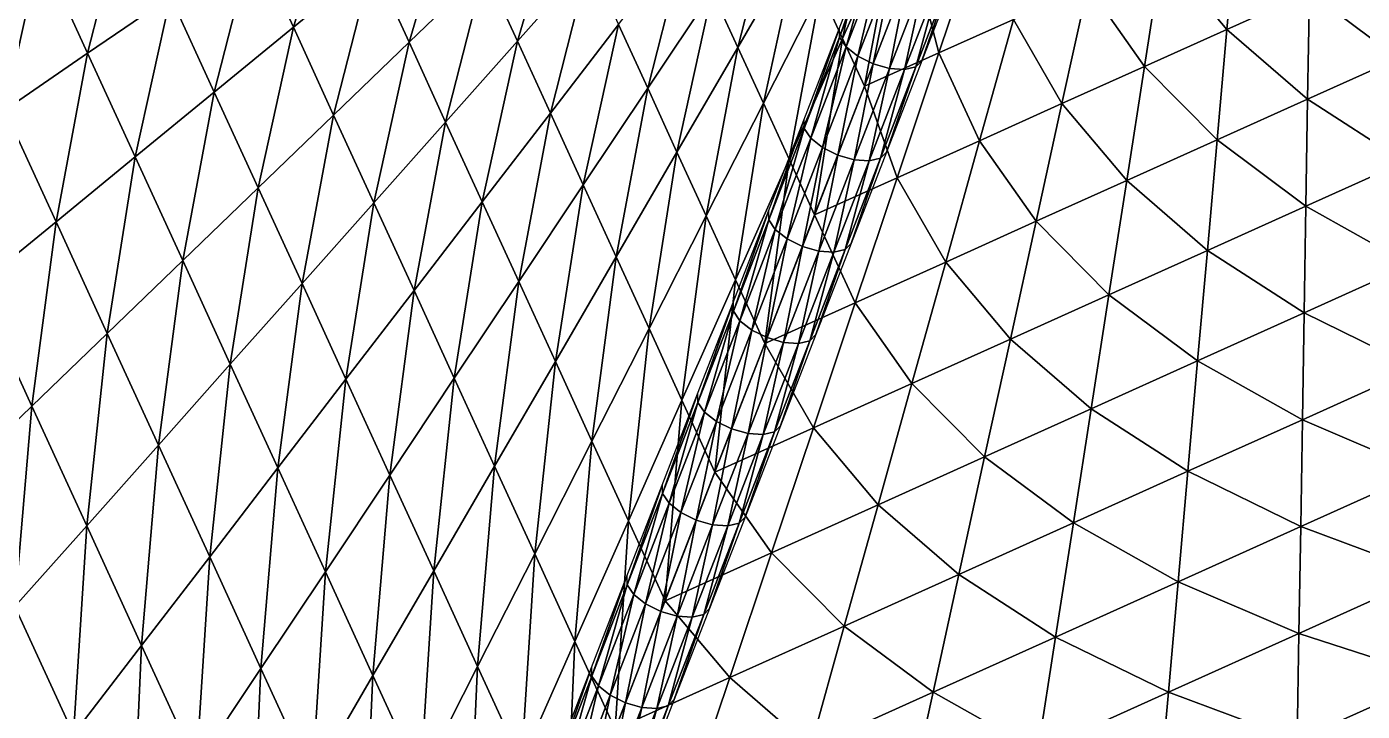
# Model space of a CAD drawing. Header units: metres. Extents: x -32.6 to 43.8, y -33.1 to 27.7.
# Drawn here: x -4.605 to -0.993, y -2.345 to -0.492 of the extents above; entities that cross this region are included whole.
import ezdxf

# ---------------------------------------------------------------- set-up
doc = ezdxf.new("R2010")
doc.units = ezdxf.units.M
for name, color, linetype in [('HREBENACE', 1, 'CONTINUOUS'), ('MANSARDA', 4, 'CONTINUOUS'), ('STRECHA_JIH', 6, 'CONTINUOUS'), ('STRECHA_ZAPAD', 2, 'CONTINUOUS'), ('ZDIVO', 6, 'CONTINUOUS')]:
    doc.layers.add(name, color=color, linetype=linetype)

msp = doc.modelspace()

# ---------------------------------------------------------------- linework, layer by layer
at = {"layer": 'HREBENACE'}
for points in [[(-2.407, -0.5206, 10.5512), (-2.4078, -0.4975, 10.5104), (-2.3121, -0.2505, 10.6483)], [(-2.407, -0.5206, 10.5512), (-2.3121, -0.2505, 10.6483), (-2.3113, -0.2736, 10.689)], [(-2.3892, -0.5467, 10.5857), (-2.407, -0.5206, 10.5512), (-2.3113, -0.2736, 10.689)], [(-2.3892, -0.5467, 10.5857), (-2.3113, -0.2736, 10.689), (-2.2935, -0.2998, 10.7236)], [(-2.3572, -0.572, 10.6088), (-2.3892, -0.5467, 10.5857), (-2.2935, -0.2998, 10.7236)], [(-2.3572, -0.572, 10.6088), (-2.2935, -0.2998, 10.7236), (-2.2616, -0.325, 10.7466)], [(-2.3159, -0.5925, 10.6169), (-2.3572, -0.572, 10.6088), (-2.2616, -0.325, 10.7466)], [(-2.3159, -0.5925, 10.6169), (-2.2616, -0.325, 10.7466), (-2.2203, -0.3456, 10.7547)], [(-2.2716, -0.6052, 10.6088), (-2.3159, -0.5925, 10.6169), (-2.2203, -0.3456, 10.7547)], [(-2.2716, -0.6052, 10.6088), (-2.2203, -0.3456, 10.7547), (-2.1759, -0.3582, 10.7466)], [(-2.231, -0.6081, 10.5857), (-2.2716, -0.6052, 10.6088), (-2.1759, -0.3582, 10.7466)], [(-2.231, -0.6081, 10.5857), (-2.1759, -0.3582, 10.7466), (-2.1353, -0.3611, 10.7236)], [(-2.2002, -0.6007, 10.5512), (-2.231, -0.6081, 10.5857), (-2.1353, -0.3611, 10.7236)], [(-2.184, -0.5842, 10.5104), (-2.2002, -0.6007, 10.5512), (-2.1045, -0.3537, 10.689)], [(-2.2002, -0.6007, 10.5512), (-2.1353, -0.3611, 10.7236), (-2.1045, -0.3537, 10.689)], [(-2.184, -0.5842, 10.5104), (-2.1045, -0.3537, 10.689), (-2.0883, -0.3373, 10.6483)], [(-2.5027, -0.7676, 10.4133), (-2.5035, -0.7445, 10.3726), (-2.4078, -0.4975, 10.5104)], [(-2.5027, -0.7676, 10.4133), (-2.4078, -0.4975, 10.5104), (-2.407, -0.5206, 10.5512)], [(-2.4849, -0.7937, 10.4479), (-2.5027, -0.7676, 10.4133), (-2.407, -0.5206, 10.5512)], [(-2.4849, -0.7937, 10.4479), (-2.407, -0.5206, 10.5512), (-2.3892, -0.5467, 10.5857)], [(-2.4529, -0.819, 10.4709), (-2.4849, -0.7937, 10.4479), (-2.3892, -0.5467, 10.5857)], [(-2.4529, -0.819, 10.4709), (-2.3892, -0.5467, 10.5857), (-2.3572, -0.572, 10.6088)], [(-2.4116, -0.8395, 10.479), (-2.4529, -0.819, 10.4709), (-2.3572, -0.572, 10.6088)], [(-2.4116, -0.8395, 10.479), (-2.3572, -0.572, 10.6088), (-2.3159, -0.5925, 10.6169)], [(-2.3673, -0.8522, 10.4709), (-2.4116, -0.8395, 10.479), (-2.3159, -0.5925, 10.6169)], [(-2.3673, -0.8522, 10.4709), (-2.3159, -0.5925, 10.6169), (-2.2716, -0.6052, 10.6088)], [(-2.3266, -0.855, 10.4479), (-2.3673, -0.8522, 10.4709), (-2.2716, -0.6052, 10.6088)], [(-2.3266, -0.855, 10.4479), (-2.2716, -0.6052, 10.6088), (-2.231, -0.6081, 10.5857)], [(-2.2959, -0.8477, 10.4133), (-2.3266, -0.855, 10.4479), (-2.231, -0.6081, 10.5857)], [(-2.2797, -0.8312, 10.3726), (-2.2959, -0.8477, 10.4133), (-2.2002, -0.6007, 10.5512)], [(-2.2959, -0.8477, 10.4133), (-2.231, -0.6081, 10.5857), (-2.2002, -0.6007, 10.5512)], [(-2.2797, -0.8312, 10.3726), (-2.2002, -0.6007, 10.5512), (-2.184, -0.5842, 10.5104)], [(-2.5983, -1.0145, 10.2755), (-2.5992, -0.9915, 10.2347), (-2.5035, -0.7445, 10.3726)], [(-2.5983, -1.0145, 10.2755), (-2.5035, -0.7445, 10.3726), (-2.5027, -0.7676, 10.4133)], [(-2.5806, -1.0407, 10.31), (-2.5983, -1.0145, 10.2755), (-2.5027, -0.7676, 10.4133)], [(-2.5806, -1.0407, 10.31), (-2.5027, -0.7676, 10.4133), (-2.4849, -0.7937, 10.4479)], [(-2.5486, -1.0659, 10.3331), (-2.5806, -1.0407, 10.31), (-2.4849, -0.7937, 10.4479)], [(-2.5486, -1.0659, 10.3331), (-2.4849, -0.7937, 10.4479), (-2.4529, -0.819, 10.4709)], [(-2.5073, -1.0865, 10.3412), (-2.5486, -1.0659, 10.3331), (-2.4529, -0.819, 10.4709)], [(-2.5073, -1.0865, 10.3412), (-2.4529, -0.819, 10.4709), (-2.4116, -0.8395, 10.479)], [(-2.463, -1.0991, 10.3331), (-2.5073, -1.0865, 10.3412), (-2.4116, -0.8395, 10.479)], [(-2.463, -1.0991, 10.3331), (-2.4116, -0.8395, 10.479), (-2.3673, -0.8522, 10.4709)], [(-2.4223, -1.102, 10.31), (-2.463, -1.0991, 10.3331), (-2.3673, -0.8522, 10.4709)], [(-2.4223, -1.102, 10.31), (-2.3673, -0.8522, 10.4709), (-2.3266, -0.855, 10.4479)], [(-2.3916, -1.0946, 10.2755), (-2.4223, -1.102, 10.31), (-2.3266, -0.855, 10.4479)], [(-2.3754, -1.0782, 10.2347), (-2.3916, -1.0946, 10.2755), (-2.2959, -0.8477, 10.4133)], [(-2.3916, -1.0946, 10.2755), (-2.3266, -0.855, 10.4479), (-2.2959, -0.8477, 10.4133)], [(-2.3754, -1.0782, 10.2347), (-2.2959, -0.8477, 10.4133), (-2.2797, -0.8312, 10.3726)], [(-2.694, -1.2615, 10.1376), (-2.6949, -1.2384, 10.0969), (-2.5992, -0.9915, 10.2347)], [(-2.694, -1.2615, 10.1376), (-2.5992, -0.9915, 10.2347), (-2.5983, -1.0145, 10.2755)], [(-2.6763, -1.2877, 10.1722), (-2.694, -1.2615, 10.1376), (-2.5983, -1.0145, 10.2755)], [(-2.6763, -1.2877, 10.1722), (-2.5983, -1.0145, 10.2755), (-2.5806, -1.0407, 10.31)], [(-2.6443, -1.3129, 10.1952), (-2.6763, -1.2877, 10.1722), (-2.5806, -1.0407, 10.31)], [(-2.6443, -1.3129, 10.1952), (-2.5806, -1.0407, 10.31), (-2.5486, -1.0659, 10.3331)], [(-2.603, -1.3334, 10.2033), (-2.6443, -1.3129, 10.1952), (-2.5486, -1.0659, 10.3331)], [(-2.603, -1.3334, 10.2033), (-2.5486, -1.0659, 10.3331), (-2.5073, -1.0865, 10.3412)], [(-2.4711, -1.3251, 10.0969), (-2.3916, -1.0946, 10.2755), (-2.3754, -1.0782, 10.2347)], [(-2.5587, -1.3461, 10.1952), (-2.603, -1.3334, 10.2033), (-2.5073, -1.0865, 10.3412)], [(-2.5587, -1.3461, 10.1952), (-2.5073, -1.0865, 10.3412), (-2.463, -1.0991, 10.3331)], [(-2.518, -1.349, 10.1722), (-2.5587, -1.3461, 10.1952), (-2.463, -1.0991, 10.3331)], [(-2.518, -1.349, 10.1722), (-2.463, -1.0991, 10.3331), (-2.4223, -1.102, 10.31)], [(-2.4873, -1.3416, 10.1376), (-2.518, -1.349, 10.1722), (-2.4223, -1.102, 10.31)], [(-2.4711, -1.3251, 10.0969), (-2.4873, -1.3416, 10.1376), (-2.3916, -1.0946, 10.2755)], [(-2.4873, -1.3416, 10.1376), (-2.4223, -1.102, 10.31), (-2.3916, -1.0946, 10.2755)], [(-2.7897, -1.5085, 9.9998), (-2.7906, -1.4854, 9.9591), (-2.6949, -1.2384, 10.0969)], [(-2.7897, -1.5085, 9.9998), (-2.6949, -1.2384, 10.0969), (-2.694, -1.2615, 10.1376)], [(-2.772, -1.5346, 10.0343), (-2.7897, -1.5085, 9.9998), (-2.694, -1.2615, 10.1376)], [(-2.772, -1.5346, 10.0343), (-2.694, -1.2615, 10.1376), (-2.6763, -1.2877, 10.1722)], [(-2.74, -1.5599, 10.0574), (-2.772, -1.5346, 10.0343), (-2.6763, -1.2877, 10.1722)], [(-2.74, -1.5599, 10.0574), (-2.6763, -1.2877, 10.1722), (-2.6443, -1.3129, 10.1952)], [(-2.6987, -1.5804, 10.0655), (-2.74, -1.5599, 10.0574), (-2.6443, -1.3129, 10.1952)], [(-2.6987, -1.5804, 10.0655), (-2.6443, -1.3129, 10.1952), (-2.603, -1.3334, 10.2033)], [(-2.6544, -1.5931, 10.0574), (-2.6987, -1.5804, 10.0655), (-2.603, -1.3334, 10.2033)], [(-2.6544, -1.5931, 10.0574), (-2.603, -1.3334, 10.2033), (-2.5587, -1.3461, 10.1952)], [(-2.5668, -1.5721, 9.9591), (-2.4873, -1.3416, 10.1376), (-2.4711, -1.3251, 10.0969)], [(-2.6137, -1.5959, 10.0343), (-2.6544, -1.5931, 10.0574), (-2.5587, -1.3461, 10.1952)], [(-2.6137, -1.5959, 10.0343), (-2.5587, -1.3461, 10.1952), (-2.518, -1.349, 10.1722)], [(-2.583, -1.5886, 9.9998), (-2.6137, -1.5959, 10.0343), (-2.518, -1.349, 10.1722)], [(-2.5668, -1.5721, 9.9591), (-2.583, -1.5886, 9.9998), (-2.4873, -1.3416, 10.1376)], [(-2.583, -1.5886, 9.9998), (-2.518, -1.349, 10.1722), (-2.4873, -1.3416, 10.1376)], [(-2.8854, -1.7554, 9.8619), (-2.8863, -1.7324, 9.8212), (-2.7906, -1.4854, 9.9591)], [(-2.8854, -1.7554, 9.8619), (-2.7906, -1.4854, 9.9591), (-2.7897, -1.5085, 9.9998)], [(-2.8676, -1.7816, 9.8965), (-2.8854, -1.7554, 9.8619), (-2.7897, -1.5085, 9.9998)], [(-2.8676, -1.7816, 9.8965), (-2.7897, -1.5085, 9.9998), (-2.772, -1.5346, 10.0343)], [(-2.8357, -1.8069, 9.9196), (-2.8676, -1.7816, 9.8965), (-2.772, -1.5346, 10.0343)], [(-2.8357, -1.8069, 9.9196), (-2.772, -1.5346, 10.0343), (-2.74, -1.5599, 10.0574)], [(-2.7944, -1.8274, 9.9277), (-2.8357, -1.8069, 9.9196), (-2.74, -1.5599, 10.0574)], [(-2.7944, -1.8274, 9.9277), (-2.74, -1.5599, 10.0574), (-2.6987, -1.5804, 10.0655)], [(-2.75, -1.84, 9.9196), (-2.7944, -1.8274, 9.9277), (-2.6987, -1.5804, 10.0655)], [(-2.75, -1.84, 9.9196), (-2.6987, -1.5804, 10.0655), (-2.6544, -1.5931, 10.0574)], [(-2.6625, -1.8191, 9.8212), (-2.6787, -1.8355, 9.8619), (-2.583, -1.5886, 9.9998)], [(-2.6787, -1.8355, 9.8619), (-2.6137, -1.5959, 10.0343), (-2.583, -1.5886, 9.9998)], [(-2.6625, -1.8191, 9.8212), (-2.583, -1.5886, 9.9998), (-2.5668, -1.5721, 9.9591)], [(-2.7094, -1.8429, 9.8965), (-2.75, -1.84, 9.9196), (-2.6544, -1.5931, 10.0574)], [(-2.7094, -1.8429, 9.8965), (-2.6544, -1.5931, 10.0574), (-2.6137, -1.5959, 10.0343)], [(-2.6787, -1.8355, 9.8619), (-2.7094, -1.8429, 9.8965), (-2.6137, -1.5959, 10.0343)], [(-2.9811, -2.0024, 9.7241), (-2.982, -1.9793, 9.6834), (-2.8863, -1.7324, 9.8212)], [(-2.9811, -2.0024, 9.7241), (-2.8863, -1.7324, 9.8212), (-2.8854, -1.7554, 9.8619)], [(-2.9633, -2.0286, 9.7586), (-2.9811, -2.0024, 9.7241), (-2.8854, -1.7554, 9.8619)], [(-2.9633, -2.0286, 9.7586), (-2.8854, -1.7554, 9.8619), (-2.8676, -1.7816, 9.8965)], [(-2.9314, -2.0538, 9.7817), (-2.9633, -2.0286, 9.7586), (-2.8676, -1.7816, 9.8965)], [(-2.9314, -2.0538, 9.7817), (-2.8676, -1.7816, 9.8965), (-2.8357, -1.8069, 9.9196)], [(-2.8901, -2.0744, 9.7898), (-2.9314, -2.0538, 9.7817), (-2.8357, -1.8069, 9.9196)], [(-2.8901, -2.0744, 9.7898), (-2.8357, -1.8069, 9.9196), (-2.7944, -1.8274, 9.9277)], [(-2.8457, -2.087, 9.7817), (-2.8901, -2.0744, 9.7898), (-2.7944, -1.8274, 9.9277)], [(-2.8457, -2.087, 9.7817), (-2.7944, -1.8274, 9.9277), (-2.75, -1.84, 9.9196)], [(-2.8051, -2.0899, 9.7586), (-2.8457, -2.087, 9.7817), (-2.75, -1.84, 9.9196)], [(-2.8051, -2.0899, 9.7586), (-2.75, -1.84, 9.9196), (-2.7094, -1.8429, 9.8965)], [(-2.7582, -2.0661, 9.6834), (-2.7743, -2.0825, 9.7241), (-2.6787, -1.8355, 9.8619)], [(-2.7743, -2.0825, 9.7241), (-2.7094, -1.8429, 9.8965), (-2.6787, -1.8355, 9.8619)], [(-2.7582, -2.0661, 9.6834), (-2.6787, -1.8355, 9.8619), (-2.6625, -1.8191, 9.8212)], [(-2.7743, -2.0825, 9.7241), (-2.8051, -2.0899, 9.7586), (-2.7094, -1.8429, 9.8965)], [(-3.0768, -2.2494, 9.5863), (-3.0776, -2.2263, 9.5455), (-2.982, -1.9793, 9.6834)], [(-3.0768, -2.2494, 9.5863), (-2.982, -1.9793, 9.6834), (-2.9811, -2.0024, 9.7241)], [(-3.059, -2.2755, 9.6208), (-3.0768, -2.2494, 9.5863), (-2.9811, -2.0024, 9.7241)], [(-3.059, -2.2755, 9.6208), (-2.9811, -2.0024, 9.7241), (-2.9633, -2.0286, 9.7586)], [(-3.0271, -2.3008, 9.6439), (-3.059, -2.2755, 9.6208), (-2.9633, -2.0286, 9.7586)], [(-3.0271, -2.3008, 9.6439), (-2.9633, -2.0286, 9.7586), (-2.9314, -2.0538, 9.7817)], [(-2.9858, -2.3213, 9.652), (-3.0271, -2.3008, 9.6439), (-2.9314, -2.0538, 9.7817)], [(-2.9858, -2.3213, 9.652), (-2.9314, -2.0538, 9.7817), (-2.8901, -2.0744, 9.7898)], [(-2.9414, -2.334, 9.6439), (-2.9858, -2.3213, 9.652), (-2.8901, -2.0744, 9.7898)], [(-2.9414, -2.334, 9.6439), (-2.8901, -2.0744, 9.7898), (-2.8457, -2.087, 9.7817)], [(-2.9008, -2.3369, 9.6208), (-2.9414, -2.334, 9.6439), (-2.8457, -2.087, 9.7817)], [(-2.9008, -2.3369, 9.6208), (-2.8457, -2.087, 9.7817), (-2.8051, -2.0899, 9.7586)], [(-2.87, -2.3295, 9.5863), (-2.9008, -2.3369, 9.6208), (-2.8051, -2.0899, 9.7586)], [(-2.8539, -2.313, 9.5455), (-2.87, -2.3295, 9.5863), (-2.7743, -2.0825, 9.7241)], [(-2.87, -2.3295, 9.5863), (-2.8051, -2.0899, 9.7586), (-2.7743, -2.0825, 9.7241)], [(-2.8539, -2.313, 9.5455), (-2.7743, -2.0825, 9.7241), (-2.7582, -2.0661, 9.6834)], [(-3.1725, -2.4964, 9.4484), (-3.1733, -2.4733, 9.4077), (-3.0776, -2.2263, 9.5455)], [(-3.1725, -2.4964, 9.4484), (-3.0776, -2.2263, 9.5455), (-3.0768, -2.2494, 9.5863)], [(-3.1547, -2.5225, 9.4829), (-3.1725, -2.4964, 9.4484), (-3.0768, -2.2494, 9.5863)], [(-3.1547, -2.5225, 9.4829), (-3.0768, -2.2494, 9.5863), (-3.059, -2.2755, 9.6208)], [(-3.1227, -2.5478, 9.506), (-3.1547, -2.5225, 9.4829), (-3.059, -2.2755, 9.6208)], [(-3.1227, -2.5478, 9.506), (-3.059, -2.2755, 9.6208), (-3.0271, -2.3008, 9.6439)], [(-3.0815, -2.5683, 9.5141), (-3.1227, -2.5478, 9.506), (-3.0271, -2.3008, 9.6439)], [(-3.0815, -2.5683, 9.5141), (-3.0271, -2.3008, 9.6439), (-2.9858, -2.3213, 9.652)], [(-3.0371, -2.581, 9.506), (-3.0815, -2.5683, 9.5141), (-2.9858, -2.3213, 9.652)], [(-3.0371, -2.581, 9.506), (-2.9858, -2.3213, 9.652), (-2.9414, -2.334, 9.6439)], [(-2.9965, -2.5838, 9.4829), (-3.0371, -2.581, 9.506), (-2.9414, -2.334, 9.6439)], [(-2.9965, -2.5838, 9.4829), (-2.9414, -2.334, 9.6439), (-2.9008, -2.3369, 9.6208)], [(-2.9657, -2.5765, 9.4484), (-2.9965, -2.5838, 9.4829), (-2.9008, -2.3369, 9.6208)], [(-2.9495, -2.56, 9.4077), (-2.9657, -2.5765, 9.4484), (-2.87, -2.3295, 9.5863)], [(-2.9657, -2.5765, 9.4484), (-2.9008, -2.3369, 9.6208), (-2.87, -2.3295, 9.5863)], [(-2.9495, -2.56, 9.4077), (-2.87, -2.3295, 9.5863), (-2.8539, -2.313, 9.5455)]]:
    msp.add_3dface(points, dxfattribs=at)
at = {"layer": 'MANSARDA'}
for points in [[(-4.1305, -5.4244, 4.36), (-8.4393, 3.9782, 4.36), (-9.2843, 4.2262, 7.29)], [(-4.1305, -5.4244, 4.36), (-9.2843, 4.2262, 7.29), (-4.4968, -6.2212, 7.29)], [(6.7267, -0.5235, 4.36), (-4.1305, -5.4244, 4.36), (-4.4968, -6.2212, 7.29)], [(6.7267, -0.5235, 4.36), (-4.4968, -6.2212, 7.29), (7.5668, -0.7757, 7.29)]]:
    msp.add_3dface(points, dxfattribs=at)
at = {"layer": 'STRECHA_JIH'}
for points in [[(-1.359, -0.4993, 10.2035), (-1.534, -0.2909, 10.3978), (-1.3326, -0.2003, 10.3978)], [(-1.1359, -0.3989, 10.2035), (-1.359, -0.4993, 10.2035), (-1.3326, -0.2003, 10.3978)], [(-2.1381, -0.5626, 10.3978), (-2.2046, -0.3051, 10.592), (-2.0249, -0.2244, 10.592)], [(-1.9367, -0.472, 10.3978), (-2.1381, -0.5626, 10.3978), (-2.0249, -0.2244, 10.592)], [(-2.1381, -0.5626, 10.3978), (-2.3394, -0.6531, 10.3978), (-2.2046, -0.3051, 10.592)], [(-1.5821, -0.5996, 10.2035), (-1.7353, -0.3814, 10.3978), (-1.534, -0.2909, 10.3978)], [(-1.359, -0.4993, 10.2035), (-1.5821, -0.5996, 10.2035), (-1.534, -0.2909, 10.3978)], [(-0.8959, -0.5778, 10.0093), (-1.1359, -0.3989, 10.2035), (-0.9129, -0.2985, 10.2035)], [(-1.8051, -0.7, 10.2035), (-1.9367, -0.472, 10.3978), (-1.7353, -0.3814, 10.3978)], [(-1.5821, -0.5996, 10.2035), (-1.8051, -0.7, 10.2035), (-1.7353, -0.3814, 10.3978)], [(-1.1407, -0.688, 10.0093), (-1.359, -0.4993, 10.2035), (-1.1359, -0.3989, 10.2035)], [(-0.8959, -0.5778, 10.0093), (-1.1407, -0.688, 10.0093), (-1.1359, -0.3989, 10.2035)], [(-2.0282, -0.8004, 10.2035), (-2.1381, -0.5626, 10.3978), (-1.9367, -0.472, 10.3978)], [(-1.8051, -0.7, 10.2035), (-2.0282, -0.8004, 10.2035), (-1.9367, -0.472, 10.3978)], [(-1.3854, -0.7982, 10.0093), (-1.5821, -0.5996, 10.2035), (-1.359, -0.4993, 10.2035)], [(-1.1407, -0.688, 10.0093), (-1.3854, -0.7982, 10.0093), (-1.359, -0.4993, 10.2035)], [(-2.2512, -0.9008, 10.2035), (-2.3394, -0.6531, 10.3978), (-2.1381, -0.5626, 10.3978)], [(-2.0282, -0.8004, 10.2035), (-2.2512, -0.9008, 10.2035), (-2.1381, -0.5626, 10.3978)], [(-0.879, -0.8572, 9.8151), (-1.1407, -0.688, 10.0093), (-0.8959, -0.5778, 10.0093)], [(-1.6301, -0.9084, 10.0093), (-1.8051, -0.7, 10.2035), (-1.5821, -0.5996, 10.2035)], [(-1.3854, -0.7982, 10.0093), (-1.6301, -0.9084, 10.0093), (-1.5821, -0.5996, 10.2035)], [(-2.2512, -0.9008, 10.2035), (-2.4743, -1.0011, 10.2035), (-2.3394, -0.6531, 10.3978)], [(-1.8749, -1.0186, 10.0093), (-2.0282, -0.8004, 10.2035), (-1.8051, -0.7, 10.2035)], [(-1.6301, -0.9084, 10.0093), (-1.8749, -1.0186, 10.0093), (-1.8051, -0.7, 10.2035)], [(-1.1454, -0.9772, 9.8151), (-1.3854, -0.7982, 10.0093), (-1.1407, -0.688, 10.0093)], [(-0.879, -0.8572, 9.8151), (-1.1454, -0.9772, 9.8151), (-1.1407, -0.688, 10.0093)], [(-2.1196, -1.1288, 10.0093), (-2.2512, -0.9008, 10.2035), (-2.0282, -0.8004, 10.2035)], [(-1.8749, -1.0186, 10.0093), (-2.1196, -1.1288, 10.0093), (-2.0282, -0.8004, 10.2035)], [(-1.4118, -1.0972, 9.8151), (-1.6301, -0.9084, 10.0093), (-1.3854, -0.7982, 10.0093)], [(-1.1454, -0.9772, 9.8151), (-1.4118, -1.0972, 9.8151), (-1.3854, -0.7982, 10.0093)], [(-0.862, -1.1365, 9.6208), (-1.1454, -0.9772, 9.8151), (-0.879, -0.8572, 9.8151)], [(-2.3644, -1.239, 10.0093), (-2.4743, -1.0011, 10.2035), (-2.2512, -0.9008, 10.2035)], [(-2.1196, -1.1288, 10.0093), (-2.3644, -1.239, 10.0093), (-2.2512, -0.9008, 10.2035)], [(-1.6782, -1.2172, 9.8151), (-1.8749, -1.0186, 10.0093), (-1.6301, -0.9084, 10.0093)], [(-1.4118, -1.0972, 9.8151), (-1.6782, -1.2172, 9.8151), (-1.6301, -0.9084, 10.0093)], [(-2.3644, -1.239, 10.0093), (-2.6091, -1.3491, 10.0093), (-2.4743, -1.0011, 10.2035)], [(-1.1501, -1.2663, 9.6208), (-1.4118, -1.0972, 9.8151), (-1.1454, -0.9772, 9.8151)], [(-0.862, -1.1365, 9.6208), (-1.1501, -1.2663, 9.6208), (-1.1454, -0.9772, 9.8151)], [(-1.9447, -1.3372, 9.8151), (-2.1196, -1.1288, 10.0093), (-1.8749, -1.0186, 10.0093)], [(-1.6782, -1.2172, 9.8151), (-1.9447, -1.3372, 9.8151), (-1.8749, -1.0186, 10.0093)], [(-1.4382, -1.3961, 9.6208), (-1.6782, -1.2172, 9.8151), (-1.4118, -1.0972, 9.8151)], [(-1.1501, -1.2663, 9.6208), (-1.4382, -1.3961, 9.6208), (-1.4118, -1.0972, 9.8151)], [(-2.2111, -1.4572, 9.8151), (-2.3644, -1.239, 10.0093), (-2.1196, -1.1288, 10.0093)], [(-1.9447, -1.3372, 9.8151), (-2.2111, -1.4572, 9.8151), (-2.1196, -1.1288, 10.0093)], [(-0.845, -1.4158, 9.4266), (-1.1501, -1.2663, 9.6208), (-0.862, -1.1365, 9.6208)], [(-1.7263, -1.5259, 9.6208), (-1.9447, -1.3372, 9.8151), (-1.6782, -1.2172, 9.8151)], [(-1.4382, -1.3961, 9.6208), (-1.7263, -1.5259, 9.6208), (-1.6782, -1.2172, 9.8151)], [(-2.4775, -1.5771, 9.8151), (-2.6091, -1.3491, 10.0093), (-2.3644, -1.239, 10.0093)], [(-2.2111, -1.4572, 9.8151), (-2.4775, -1.5771, 9.8151), (-2.3644, -1.239, 10.0093)], [(-1.1548, -1.5555, 9.4266), (-1.4382, -1.3961, 9.6208), (-1.1501, -1.2663, 9.6208)], [(-0.845, -1.4158, 9.4266), (-1.1548, -1.5555, 9.4266), (-1.1501, -1.2663, 9.6208)], [(-2.4775, -1.5771, 9.8151), (-2.7439, -1.6971, 9.8151), (-2.6091, -1.3491, 10.0093)], [(-2.0144, -1.6557, 9.6208), (-2.2111, -1.4572, 9.8151), (-1.9447, -1.3372, 9.8151)], [(-1.7263, -1.5259, 9.6208), (-2.0144, -1.6557, 9.6208), (-1.9447, -1.3372, 9.8151)], [(-1.4646, -1.6951, 9.4266), (-1.7263, -1.5259, 9.6208), (-1.4382, -1.3961, 9.6208)], [(-1.1548, -1.5555, 9.4266), (-1.4646, -1.6951, 9.4266), (-1.4382, -1.3961, 9.6208)], [(-0.8281, -1.6952, 9.2324), (-1.1548, -1.5555, 9.4266), (-0.845, -1.4158, 9.4266)], [(-2.3025, -1.7855, 9.6208), (-2.4775, -1.5771, 9.8151), (-2.2111, -1.4572, 9.8151)], [(-2.0144, -1.6557, 9.6208), (-2.3025, -1.7855, 9.6208), (-2.2111, -1.4572, 9.8151)], [(-1.7744, -1.8347, 9.4266), (-2.0144, -1.6557, 9.6208), (-1.7263, -1.5259, 9.6208)], [(-1.4646, -1.6951, 9.4266), (-1.7744, -1.8347, 9.4266), (-1.7263, -1.5259, 9.6208)], [(-2.5906, -1.9153, 9.6208), (-2.7439, -1.6971, 9.8151), (-2.4775, -1.5771, 9.8151)], [(-2.3025, -1.7855, 9.6208), (-2.5906, -1.9153, 9.6208), (-2.4775, -1.5771, 9.8151)], [(-1.1595, -1.8446, 9.2324), (-1.4646, -1.6951, 9.4266), (-1.1548, -1.5555, 9.4266)], [(-0.8281, -1.6952, 9.2324), (-1.1595, -1.8446, 9.2324), (-1.1548, -1.5555, 9.4266)], [(-2.0842, -1.9743, 9.4266), (-2.3025, -1.7855, 9.6208), (-2.0144, -1.6557, 9.6208)], [(-1.7744, -1.8347, 9.4266), (-2.0842, -1.9743, 9.4266), (-2.0144, -1.6557, 9.6208)], [(-2.5906, -1.9153, 9.6208), (-2.8788, -2.0452, 9.6208), (-2.7439, -1.6971, 9.8151)], [(-1.491, -1.994, 9.2324), (-1.7744, -1.8347, 9.4266), (-1.4646, -1.6951, 9.4266)], [(-1.1595, -1.8446, 9.2324), (-1.491, -1.994, 9.2324), (-1.4646, -1.6951, 9.4266)], [(-0.8111, -1.9745, 9.0381), (-1.1595, -1.8446, 9.2324), (-0.8281, -1.6952, 9.2324)], [(-2.394, -2.1139, 9.4266), (-2.5906, -1.9153, 9.6208), (-2.3025, -1.7855, 9.6208)], [(-2.0842, -1.9743, 9.4266), (-2.394, -2.1139, 9.4266), (-2.3025, -1.7855, 9.6208)], [(-1.8225, -2.1435, 9.2324), (-2.0842, -1.9743, 9.4266), (-1.7744, -1.8347, 9.4266)], [(-1.491, -1.994, 9.2324), (-1.8225, -2.1435, 9.2324), (-1.7744, -1.8347, 9.4266)], [(-1.1643, -2.1338, 9.0381), (-1.491, -1.994, 9.2324), (-1.1595, -1.8446, 9.2324)], [(-0.8111, -1.9745, 9.0381), (-1.1643, -2.1338, 9.0381), (-1.1595, -1.8446, 9.2324)], [(-2.7038, -2.2535, 9.4266), (-2.8788, -2.0452, 9.6208), (-2.5906, -1.9153, 9.6208)], [(-2.394, -2.1139, 9.4266), (-2.7038, -2.2535, 9.4266), (-2.5906, -1.9153, 9.6208)], [(-2.154, -2.2929, 9.2324), (-2.394, -2.1139, 9.4266), (-2.0842, -1.9743, 9.4266)], [(-1.8225, -2.1435, 9.2324), (-2.154, -2.2929, 9.2324), (-2.0842, -1.9743, 9.4266)], [(-0.7941, -2.2539, 8.8439), (-1.1643, -2.1338, 9.0381), (-0.8111, -1.9745, 9.0381)], [(-1.5174, -2.293, 9.0381), (-1.8225, -2.1435, 9.2324), (-1.491, -1.994, 9.2324)], [(-1.1643, -2.1338, 9.0381), (-1.5174, -2.293, 9.0381), (-1.491, -1.994, 9.2324)], [(-2.7038, -2.2535, 9.4266), (-3.0136, -2.3932, 9.4266), (-2.8788, -2.0452, 9.6208)], [(-2.4855, -2.4423, 9.2324), (-2.7038, -2.2535, 9.4266), (-2.394, -2.1139, 9.4266)], [(-2.154, -2.2929, 9.2324), (-2.4855, -2.4423, 9.2324), (-2.394, -2.1139, 9.4266)], [(-1.8706, -2.4522, 9.0381), (-2.154, -2.2929, 9.2324), (-1.8225, -2.1435, 9.2324)], [(-1.5174, -2.293, 9.0381), (-1.8706, -2.4522, 9.0381), (-1.8225, -2.1435, 9.2324)], [(-1.169, -2.4229, 8.8439), (-1.5174, -2.293, 9.0381), (-1.1643, -2.1338, 9.0381)], [(-0.7941, -2.2539, 8.8439), (-1.169, -2.4229, 8.8439), (-1.1643, -2.1338, 9.0381)], [(-2.8169, -2.5917, 9.2324), (-3.0136, -2.3932, 9.4266), (-2.7038, -2.2535, 9.4266)], [(-2.4855, -2.4423, 9.2324), (-2.8169, -2.5917, 9.2324), (-2.7038, -2.2535, 9.4266)], [(-0.7771, -2.5332, 8.6497), (-1.169, -2.4229, 8.8439), (-0.7941, -2.2539, 8.8439)], [(-2.2238, -2.6115, 9.0381), (-2.4855, -2.4423, 9.2324), (-2.154, -2.2929, 9.2324)], [(-1.8706, -2.4522, 9.0381), (-2.2238, -2.6115, 9.0381), (-2.154, -2.2929, 9.2324)], [(-1.5438, -2.5919, 8.8439), (-1.8706, -2.4522, 9.0381), (-1.5174, -2.293, 9.0381)], [(-1.169, -2.4229, 8.8439), (-1.5438, -2.5919, 8.8439), (-1.5174, -2.293, 9.0381)]]:
    msp.add_3dface(points, dxfattribs=at)
at = {"layer": 'STRECHA_ZAPAD'}
for points in [[(-3.8841, -0.4936, 9.4266), (-3.9929, -0.2562, 9.4266), (-3.769, -0.1025, 9.6208)], [(-3.8841, -0.4936, 9.4266), (-3.769, -0.1025, 9.6208), (-3.6701, -0.3183, 9.6208)], [(-2.3988, -0.5236, 10.3978), (-2.4581, -0.3941, 10.3978), (-2.3035, -0.0893, 10.592)], [(-2.3988, -0.5236, 10.3978), (-2.3035, -0.0893, 10.592), (-2.254, -0.1972, 10.592)], [(-3.5712, -0.5342, 9.6208), (-3.6701, -0.3183, 9.6208), (-3.4561, -0.143, 9.8151)], [(-3.5712, -0.5342, 9.6208), (-3.4561, -0.143, 9.8151), (-3.3671, -0.3373, 9.8151)], [(-3.2781, -0.5315, 9.8151), (-3.3671, -0.3373, 9.8151), (-3.163, -0.1404, 10.0093)], [(-3.2781, -0.5315, 9.8151), (-3.163, -0.1404, 10.0093), (-3.0839, -0.313, 10.0093)], [(-2.682, -0.5478, 10.2035), (-2.7512, -0.3967, 10.2035), (-2.5768, -0.1351, 10.3978)], [(-2.682, -0.5478, 10.2035), (-2.5768, -0.1351, 10.3978), (-2.5175, -0.2646, 10.3978)], [(-4.4406, -0.5637, 9.0381), (-4.5692, -0.283, 9.0381), (-4.3354, -0.1509, 9.2324)], [(-4.4406, -0.5637, 9.0381), (-4.3354, -0.1509, 9.2324), (-4.2167, -0.4099, 9.2324)], [(-2.3394, -0.6531, 10.3978), (-2.3988, -0.5236, 10.3978), (-2.254, -0.1972, 10.592)], [(-2.3394, -0.6531, 10.3978), (-2.254, -0.1972, 10.592), (-2.2046, -0.3051, 10.592)], [(-2.9256, -0.6584, 10.0093), (-3.0048, -0.4857, 10.0093), (-2.8205, -0.2456, 10.2035)], [(-2.9256, -0.6584, 10.0093), (-2.8205, -0.2456, 10.2035), (-2.7512, -0.3967, 10.2035)], [(-4.6644, -0.7174, 8.8439), (-4.8029, -0.4152, 8.8439), (-4.5692, -0.283, 9.0381)], [(-4.6644, -0.7174, 8.8439), (-4.5692, -0.283, 9.0381), (-4.4406, -0.5637, 9.0381)], [(-4.098, -0.669, 9.2324), (-4.2167, -0.4099, 9.2324), (-3.9929, -0.2562, 9.4266)], [(-4.098, -0.669, 9.2324), (-3.9929, -0.2562, 9.4266), (-3.8841, -0.4936, 9.4266)], [(-2.6127, -0.6989, 10.2035), (-2.682, -0.5478, 10.2035), (-2.5175, -0.2646, 10.3978)], [(-2.6127, -0.6989, 10.2035), (-2.5175, -0.2646, 10.3978), (-2.4581, -0.3941, 10.3978)], [(-3.7752, -0.7311, 9.4266), (-3.8841, -0.4936, 9.4266), (-3.6701, -0.3183, 9.6208)], [(-3.7752, -0.7311, 9.4266), (-3.6701, -0.3183, 9.6208), (-3.5712, -0.5342, 9.6208)], [(-3.189, -0.7258, 9.8151), (-3.2781, -0.5315, 9.8151), (-3.0839, -0.313, 10.0093)], [(-3.189, -0.7258, 9.8151), (-3.0839, -0.313, 10.0093), (-3.0048, -0.4857, 10.0093)], [(-3.4723, -0.75, 9.6208), (-3.5712, -0.5342, 9.6208), (-3.3671, -0.3373, 9.8151)], [(-3.4723, -0.75, 9.6208), (-3.3671, -0.3373, 9.8151), (-3.2781, -0.5315, 9.8151)], [(-2.8465, -0.8311, 10.0093), (-2.9256, -0.6584, 10.0093), (-2.7512, -0.3967, 10.2035)], [(-2.8465, -0.8311, 10.0093), (-2.7512, -0.3967, 10.2035), (-2.682, -0.5478, 10.2035)], [(-2.5435, -0.85, 10.2035), (-2.6127, -0.6989, 10.2035), (-2.4581, -0.3941, 10.3978)], [(-2.5435, -0.85, 10.2035), (-2.4581, -0.3941, 10.3978), (-2.3988, -0.5236, 10.3978)], [(-4.312, -0.8443, 9.0381), (-4.4406, -0.5637, 9.0381), (-4.2167, -0.4099, 9.2324)], [(-4.312, -0.8443, 9.0381), (-4.2167, -0.4099, 9.2324), (-4.098, -0.669, 9.2324)], [(-3.9793, -0.928, 9.2324), (-4.098, -0.669, 9.2324), (-3.8841, -0.4936, 9.4266)], [(-3.9793, -0.928, 9.2324), (-3.8841, -0.4936, 9.4266), (-3.7752, -0.7311, 9.4266)], [(-3.1, -0.9201, 9.8151), (-3.189, -0.7258, 9.8151), (-3.0048, -0.4857, 10.0093)], [(-3.1, -0.9201, 9.8151), (-3.0048, -0.4857, 10.0093), (-2.9256, -0.6584, 10.0093)], [(-3.6664, -0.9685, 9.4266), (-3.7752, -0.7311, 9.4266), (-3.5712, -0.5342, 9.6208)], [(-3.6664, -0.9685, 9.4266), (-3.5712, -0.5342, 9.6208), (-3.4723, -0.75, 9.6208)], [(-3.3733, -0.9659, 9.6208), (-3.4723, -0.75, 9.6208), (-3.2781, -0.5315, 9.8151)], [(-3.3733, -0.9659, 9.6208), (-3.2781, -0.5315, 9.8151), (-3.189, -0.7258, 9.8151)], [(-2.4743, -1.0011, 10.2035), (-2.5435, -0.85, 10.2035), (-2.3988, -0.5236, 10.3978)], [(-2.4743, -1.0011, 10.2035), (-2.3988, -0.5236, 10.3978), (-2.3394, -0.6531, 10.3978)], [(-4.526, -1.0196, 8.8439), (-4.6644, -0.7174, 8.8439), (-4.4406, -0.5637, 9.0381)], [(-4.526, -1.0196, 8.8439), (-4.4406, -0.5637, 9.0381), (-4.312, -0.8443, 9.0381)], [(-2.7674, -1.0038, 10.0093), (-2.8465, -0.8311, 10.0093), (-2.682, -0.5478, 10.2035)], [(-2.7674, -1.0038, 10.0093), (-2.682, -0.5478, 10.2035), (-2.6127, -0.6989, 10.2035)], [(-4.1834, -1.1249, 9.0381), (-4.312, -0.8443, 9.0381), (-4.098, -0.669, 9.2324)], [(-4.1834, -1.1249, 9.0381), (-4.098, -0.669, 9.2324), (-3.9793, -0.928, 9.2324)], [(-3.011, -1.1143, 9.8151), (-3.1, -0.9201, 9.8151), (-2.9256, -0.6584, 10.0093)], [(-3.011, -1.1143, 9.8151), (-2.9256, -0.6584, 10.0093), (-2.8465, -0.8311, 10.0093)], [(-4.7399, -1.1949, 8.6497), (-4.6644, -0.7174, 8.8439), (-4.526, -1.0196, 8.8439)], [(-2.6882, -1.1765, 10.0093), (-2.7674, -1.0038, 10.0093), (-2.6127, -0.6989, 10.2035)], [(-2.6882, -1.1765, 10.0093), (-2.6127, -0.6989, 10.2035), (-2.5435, -0.85, 10.2035)], [(-3.8606, -1.187, 9.2324), (-3.9793, -0.928, 9.2324), (-3.7752, -0.7311, 9.4266)], [(-3.8606, -1.187, 9.2324), (-3.7752, -0.7311, 9.4266), (-3.6664, -0.9685, 9.4266)], [(-3.5576, -1.206, 9.4266), (-3.6664, -0.9685, 9.4266), (-3.4723, -0.75, 9.6208)], [(-3.5576, -1.206, 9.4266), (-3.4723, -0.75, 9.6208), (-3.3733, -0.9659, 9.6208)], [(-3.2744, -1.1817, 9.6208), (-3.3733, -0.9659, 9.6208), (-3.189, -0.7258, 9.8151)], [(-3.2744, -1.1817, 9.6208), (-3.189, -0.7258, 9.8151), (-3.1, -0.9201, 9.8151)], [(-4.3875, -1.3218, 8.8439), (-4.526, -1.0196, 8.8439), (-4.312, -0.8443, 9.0381)], [(-4.3875, -1.3218, 8.8439), (-4.312, -0.8443, 9.0381), (-4.1834, -1.1249, 9.0381)], [(-2.922, -1.3086, 9.8151), (-3.011, -1.1143, 9.8151), (-2.8465, -0.8311, 10.0093)], [(-2.922, -1.3086, 9.8151), (-2.8465, -0.8311, 10.0093), (-2.7674, -1.0038, 10.0093)], [(-2.6091, -1.3491, 10.0093), (-2.6882, -1.1765, 10.0093), (-2.5435, -0.85, 10.2035)], [(-2.6091, -1.3491, 10.0093), (-2.5435, -0.85, 10.2035), (-2.4743, -1.0011, 10.2035)], [(-4.0548, -1.4055, 9.0381), (-4.1834, -1.1249, 9.0381), (-3.9793, -0.928, 9.2324)], [(-4.0548, -1.4055, 9.0381), (-3.9793, -0.928, 9.2324), (-3.8606, -1.187, 9.2324)], [(-3.1755, -1.3976, 9.6208), (-3.2744, -1.1817, 9.6208), (-3.1, -0.9201, 9.8151)], [(-3.1755, -1.3976, 9.6208), (-3.1, -0.9201, 9.8151), (-3.011, -1.1143, 9.8151)], [(-3.7419, -1.446, 9.2324), (-3.8606, -1.187, 9.2324), (-3.6664, -0.9685, 9.4266)], [(-3.7419, -1.446, 9.2324), (-3.6664, -0.9685, 9.4266), (-3.5576, -1.206, 9.4266)], [(-3.4488, -1.4434, 9.4266), (-3.5576, -1.206, 9.4266), (-3.3733, -0.9659, 9.6208)], [(-3.4488, -1.4434, 9.4266), (-3.3733, -0.9659, 9.6208), (-3.2744, -1.1817, 9.6208)], [(-2.833, -1.5029, 9.8151), (-2.922, -1.3086, 9.8151), (-2.7674, -1.0038, 10.0093)], [(-2.833, -1.5029, 9.8151), (-2.7674, -1.0038, 10.0093), (-2.6882, -1.1765, 10.0093)], [(-4.5916, -1.5187, 8.6497), (-4.7399, -1.1949, 8.6497), (-4.526, -1.0196, 8.8439)], [(-4.5916, -1.5187, 8.6497), (-4.526, -1.0196, 8.8439), (-4.3875, -1.3218, 8.8439)], [(-3.0766, -1.6134, 9.6208), (-3.1755, -1.3976, 9.6208), (-3.011, -1.1143, 9.8151)], [(-3.0766, -1.6134, 9.6208), (-3.011, -1.1143, 9.8151), (-2.922, -1.3086, 9.8151)], [(-4.249, -1.624, 8.8439), (-4.3875, -1.3218, 8.8439), (-4.1834, -1.1249, 9.0381)], [(-4.249, -1.624, 8.8439), (-4.1834, -1.1249, 9.0381), (-4.0548, -1.4055, 9.0381)], [(-3.9262, -1.6861, 9.0381), (-4.0548, -1.4055, 9.0381), (-3.8606, -1.187, 9.2324)], [(-3.9262, -1.6861, 9.0381), (-3.8606, -1.187, 9.2324), (-3.7419, -1.446, 9.2324)], [(-3.34, -1.6808, 9.4266), (-3.4488, -1.4434, 9.4266), (-3.2744, -1.1817, 9.6208)], [(-3.34, -1.6808, 9.4266), (-3.2744, -1.1817, 9.6208), (-3.1755, -1.3976, 9.6208)], [(-2.7439, -1.6971, 9.8151), (-2.833, -1.5029, 9.8151), (-2.6882, -1.1765, 10.0093)], [(-2.7439, -1.6971, 9.8151), (-2.6882, -1.1765, 10.0093), (-2.6091, -1.3491, 10.0093)], [(-4.7956, -1.7156, 8.4554), (-4.7399, -1.1949, 8.6497), (-4.5916, -1.5187, 8.6497)], [(-3.6232, -1.7051, 9.2324), (-3.7419, -1.446, 9.2324), (-3.5576, -1.206, 9.4266)], [(-3.6232, -1.7051, 9.2324), (-3.5576, -1.206, 9.4266), (-3.4488, -1.4434, 9.4266)], [(-4.4432, -1.8425, 8.6497), (-4.5916, -1.5187, 8.6497), (-4.3875, -1.3218, 8.8439)], [(-4.4432, -1.8425, 8.6497), (-4.3875, -1.3218, 8.8439), (-4.249, -1.624, 8.8439)], [(-2.9777, -1.8293, 9.6208), (-3.0766, -1.6134, 9.6208), (-2.922, -1.3086, 9.8151)], [(-2.9777, -1.8293, 9.6208), (-2.922, -1.3086, 9.8151), (-2.833, -1.5029, 9.8151)], [(-4.1105, -1.9262, 8.8439), (-4.249, -1.624, 8.8439), (-4.0548, -1.4055, 9.0381)], [(-4.1105, -1.9262, 8.8439), (-4.0548, -1.4055, 9.0381), (-3.9262, -1.6861, 9.0381)], [(-3.2312, -1.9183, 9.4266), (-3.34, -1.6808, 9.4266), (-3.1755, -1.3976, 9.6208)], [(-3.2312, -1.9183, 9.4266), (-3.1755, -1.3976, 9.6208), (-3.0766, -1.6134, 9.6208)], [(-3.5045, -1.9641, 9.2324), (-3.6232, -1.7051, 9.2324), (-3.4488, -1.4434, 9.4266)], [(-3.5045, -1.9641, 9.2324), (-3.4488, -1.4434, 9.4266), (-3.34, -1.6808, 9.4266)], [(-3.7976, -1.9667, 9.0381), (-3.9262, -1.6861, 9.0381), (-3.7419, -1.446, 9.2324)], [(-3.7976, -1.9667, 9.0381), (-3.7419, -1.446, 9.2324), (-3.6232, -1.7051, 9.2324)], [(-2.8788, -2.0452, 9.6208), (-2.9777, -1.8293, 9.6208), (-2.833, -1.5029, 9.8151)], [(-2.8788, -2.0452, 9.6208), (-2.833, -1.5029, 9.8151), (-2.7439, -1.6971, 9.8151)], [(-4.6374, -2.061, 8.4554), (-4.7956, -1.7156, 8.4554), (-4.5916, -1.5187, 8.6497)], [(-4.6374, -2.061, 8.4554), (-4.5916, -1.5187, 8.6497), (-4.4432, -1.8425, 8.6497)], [(-4.2948, -2.1663, 8.6497), (-4.4432, -1.8425, 8.6497), (-4.249, -1.624, 8.8439)], [(-4.2948, -2.1663, 8.6497), (-4.249, -1.624, 8.8439), (-4.1105, -1.9262, 8.8439)], [(-3.1224, -2.1557, 9.4266), (-3.2312, -1.9183, 9.4266), (-3.0766, -1.6134, 9.6208)], [(-3.1224, -2.1557, 9.4266), (-3.0766, -1.6134, 9.6208), (-2.9777, -1.8293, 9.6208)], [(-3.972, -2.2284, 8.8439), (-4.1105, -1.9262, 8.8439), (-3.9262, -1.6861, 9.0381)], [(-3.972, -2.2284, 8.8439), (-3.9262, -1.6861, 9.0381), (-3.7976, -1.9667, 9.0381)], [(-3.3858, -2.2231, 9.2324), (-3.5045, -1.9641, 9.2324), (-3.34, -1.6808, 9.4266)], [(-3.3858, -2.2231, 9.2324), (-3.34, -1.6808, 9.4266), (-3.2312, -1.9183, 9.4266)], [(-3.669, -2.2473, 9.0381), (-3.7976, -1.9667, 9.0381), (-3.6232, -1.7051, 9.2324)], [(-3.669, -2.2473, 9.0381), (-3.6232, -1.7051, 9.2324), (-3.5045, -1.9641, 9.2324)], [(-3.0136, -2.3932, 9.4266), (-3.1224, -2.1557, 9.4266), (-2.9777, -1.8293, 9.6208)], [(-3.0136, -2.3932, 9.4266), (-2.9777, -1.8293, 9.6208), (-2.8788, -2.0452, 9.6208)], [(-4.4791, -2.4063, 8.4554), (-4.6374, -2.061, 8.4554), (-4.4432, -1.8425, 8.6497)], [(-4.4791, -2.4063, 8.4554), (-4.4432, -1.8425, 8.6497), (-4.2948, -2.1663, 8.6497)], [(-4.1464, -2.49, 8.6497), (-4.2948, -2.1663, 8.6497), (-4.1105, -1.9262, 8.8439)], [(-4.1464, -2.49, 8.6497), (-4.1105, -1.9262, 8.8439), (-3.972, -2.2284, 8.8439)], [(-3.2671, -2.4821, 9.2324), (-3.3858, -2.2231, 9.2324), (-3.2312, -1.9183, 9.4266)], [(-3.2671, -2.4821, 9.2324), (-3.2312, -1.9183, 9.4266), (-3.1224, -2.1557, 9.4266)], [(-3.8335, -2.5306, 8.8439), (-3.972, -2.2284, 8.8439), (-3.7976, -1.9667, 9.0381)], [(-3.8335, -2.5306, 8.8439), (-3.7976, -1.9667, 9.0381), (-3.669, -2.2473, 9.0381)], [(-3.5404, -2.5279, 9.0381), (-3.669, -2.2473, 9.0381), (-3.5045, -1.9641, 9.2324)], [(-3.5404, -2.5279, 9.0381), (-3.5045, -1.9641, 9.2324), (-3.3858, -2.2231, 9.2324)], [(-4.6634, -2.6464, 8.2612), (-4.6374, -2.061, 8.4554), (-4.4791, -2.4063, 8.4554)], [(-4.3208, -2.7517, 8.4554), (-4.4791, -2.4063, 8.4554), (-4.2948, -2.1663, 8.6497)], [(-4.3208, -2.7517, 8.4554), (-4.2948, -2.1663, 8.6497), (-4.1464, -2.49, 8.6497)], [(-3.1484, -2.7412, 9.2324), (-3.2671, -2.4821, 9.2324), (-3.1224, -2.1557, 9.4266)], [(-3.1484, -2.7412, 9.2324), (-3.1224, -2.1557, 9.4266), (-3.0136, -2.3932, 9.4266)], [(-3.9981, -2.8138, 8.6497), (-4.1464, -2.49, 8.6497), (-3.972, -2.2284, 8.8439)], [(-3.9981, -2.8138, 8.6497), (-3.972, -2.2284, 8.8439), (-3.8335, -2.5306, 8.8439)], [(-3.4119, -2.8086, 9.0381), (-3.5404, -2.5279, 9.0381), (-3.3858, -2.2231, 9.2324)], [(-3.4119, -2.8086, 9.0381), (-3.3858, -2.2231, 9.2324), (-3.2671, -2.4821, 9.2324)], [(-3.6951, -2.8328, 8.8439), (-3.8335, -2.5306, 8.8439), (-3.669, -2.2473, 9.0381)], [(-3.6951, -2.8328, 8.8439), (-3.669, -2.2473, 9.0381), (-3.5404, -2.5279, 9.0381)]]:
    msp.add_3dface(points, dxfattribs=at)
at = {"layer": 'ZDIVO'}
for points in [[(-4.1305, -5.4244), (-8.4393, 3.9782), (-8.4393, 3.9782, 4.36)], [(-4.1305, -5.4244), (-8.4393, 3.9782, 4.36), (-4.1305, -5.4244, 4.36)], [(6.7267, -0.5235), (-4.1305, -5.4244), (-4.1305, -5.4244, 4.36)], [(6.7267, -0.5235), (-4.1305, -5.4244, 4.36), (6.7267, -0.5235, 4.36)]]:
    msp.add_3dface(points, dxfattribs=at)

doc.saveas('drawing.dxf')
